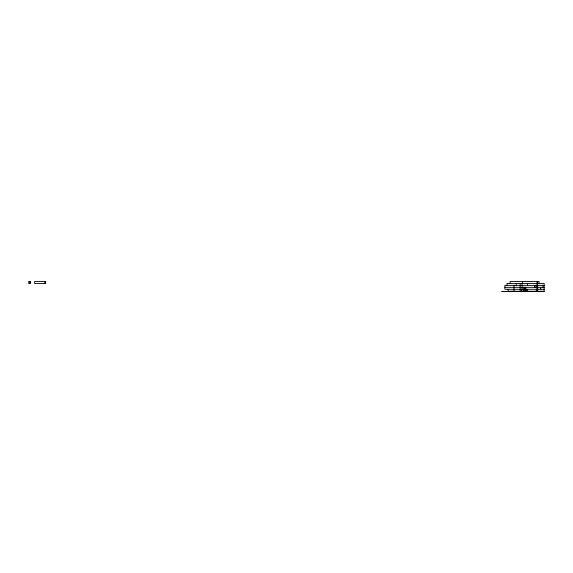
<?xml version="1.0" encoding="UTF-8"?>
<svg xmlns="http://www.w3.org/2000/svg" width="573" height="573" viewBox="0 0 573 573"><rect width="100%" height="100%" fill="white"/><g stroke="black" fill="none" stroke-linecap="round" stroke-linejoin="round"><path stroke-width="0.86" d="M544.157 285.39L504.899 285.39L504.899 289.286L544.157 289.286M504.899 287.338L544.157 287.338M522.999 290.869L526.336 291.02L524.667 290.869M544.35 291.478L501.747 291.435L527.776 291.507M543.011 285.39L543.011 287.338M540.654 287.338L540.654 289.286M539.086 283.442L539.086 281.493L510.085 281.493L510.085 283.442M537.632 281.493L537.632 291.234M536.987 281.493L536.987 289.286M536.335 289.286L536.335 291.234M535.898 285.39L535.898 287.488L534.444 287.488L534.444 285.39M527.461 283.442L527.461 285.39M527.275 289.286L527.275 291.234M525.749 287.338L525.749 291.02M525.391 287.338L525.391 289.437L523.944 289.437L523.944 287.338M524.302 287.338L524.302 290.869M522.454 281.493L522.454 283.442M522.132 283.442L522.132 289.286M521.48 289.286L521.48 291.234M520.177 283.442L520.177 291.234M516.194 283.442L516.194 285.39M514.017 285.39L514.017 291.234M508.158 289.286L508.158 291.234L544.157 291.234L544.157 283.442L507.076 283.442L507.076 285.39M44.773 281.493L44.773 283.442M29.925 281.493L29.925 283.442M30.283 281.493L28.65 281.493L28.65 283.442L30.283 283.442L30.283 281.493M45.604 281.493L34.602 281.493L34.602 283.442L45.604 283.442L45.604 281.493"/></g></svg>
